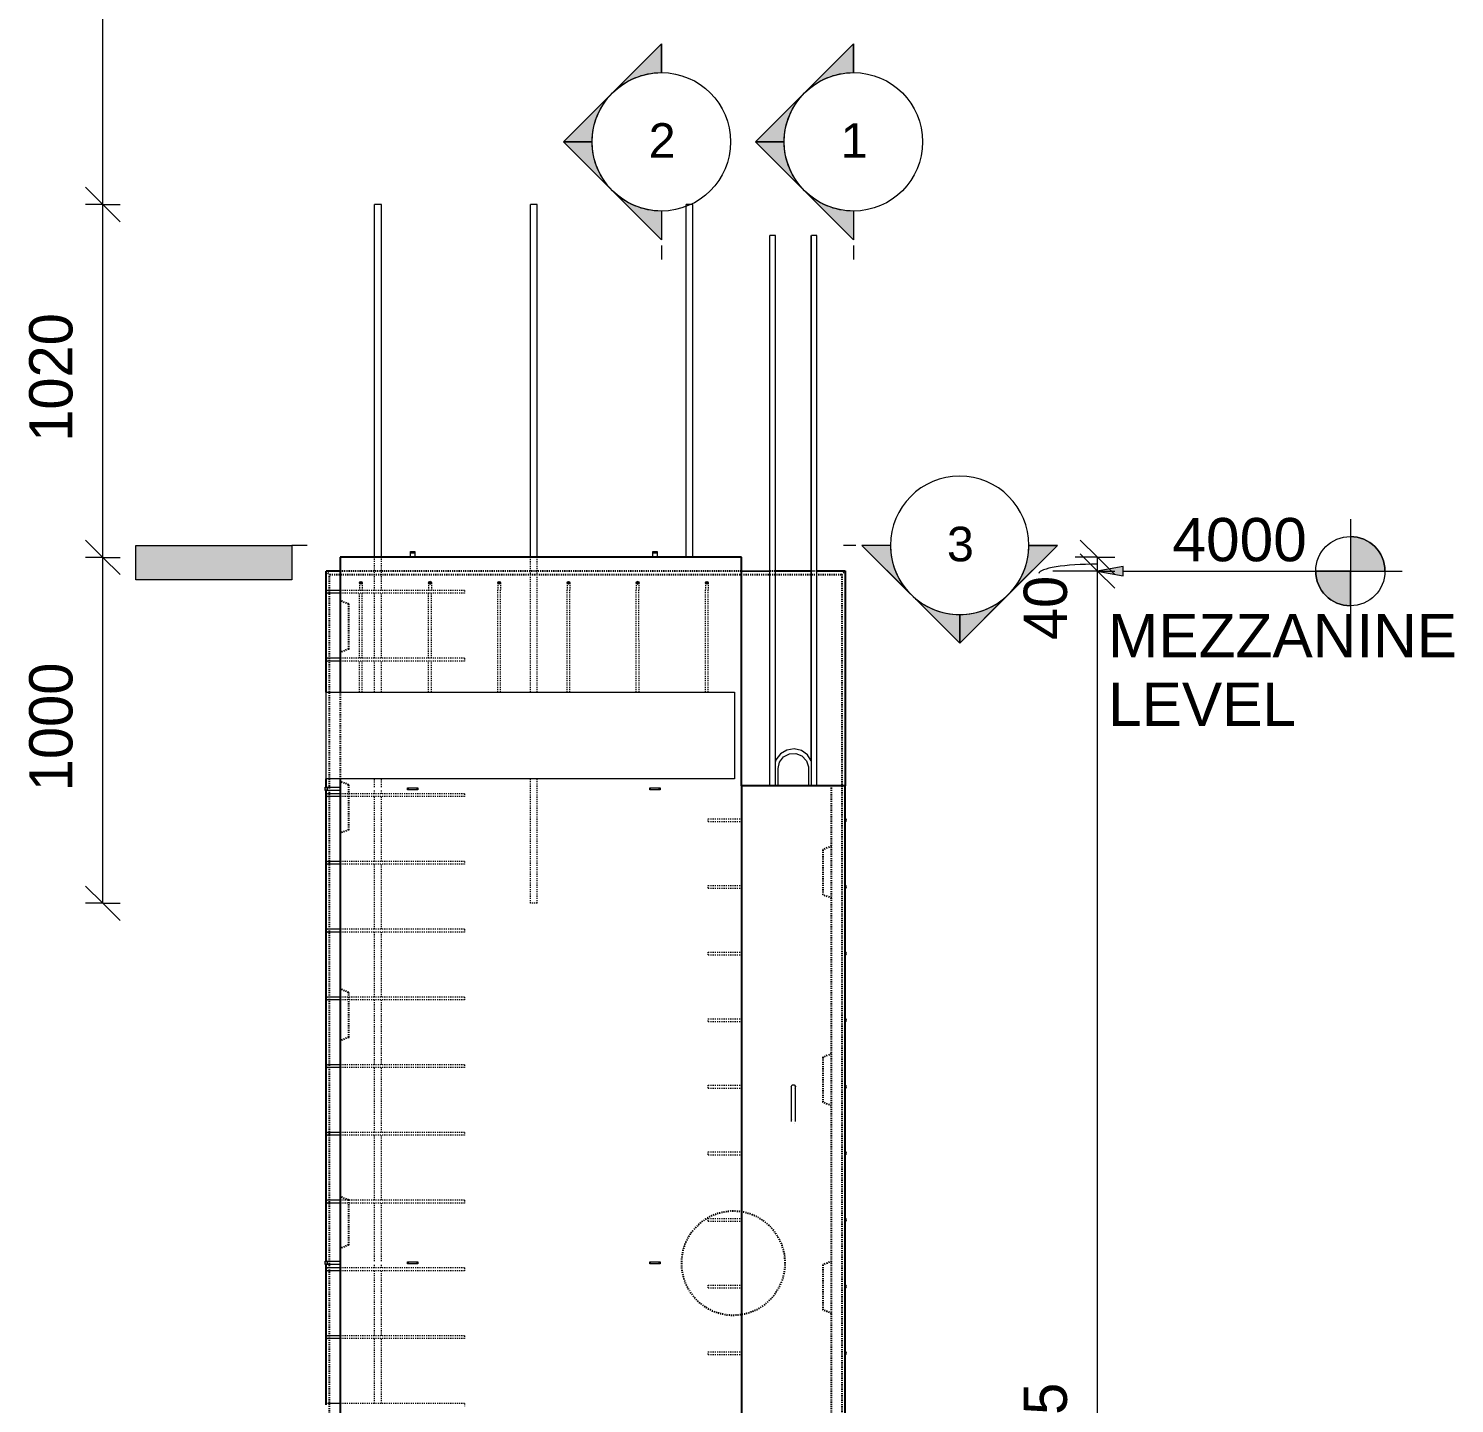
# Model space of a CAD drawing. Header units: millimetres. Extents: x -14784 to 1566, y -2747 to 9321.
# Drawn here: x -10746 to -6625, y 1254 to 5228 of the extents above; entities that cross this region are included whole.
import ezdxf

# ---------------------------------------------------------------- set-up
doc = ezdxf.new("R2010")
doc.units = ezdxf.units.MM
doc.linetypes.add('Dash', pattern=[6.36, 3.18, -3.18])
for name, color, linetype, lineweight in [('A-ANNO-DIMS', 211, 'Continuous', 9), ('A-ANNO-DIMS-50', 211, 'Continuous', 9), ('A-DETL-GENF', 92, 'Continuous', 18), ('A-DETL-MBND', 5, 'Continuous', 18), ('A-DETL-THIN', 151, 'Continuous', 18), ('A-GENM', 13, 'Continuous', 18), ('A-WALL', 113, 'Continuous', 25), ('A-WALL-HDLN', 110, 'Dash', 25), ('G-ANNO-SYMB', 111, 'Continuous', 9), ('G-ANNO-TEXT', 231, 'Continuous', 9), ('S-BEAM', 12, 'Continuous', 18), ('S-COLS', 52, 'Continuous', 18), ('S-RBAR', 171, 'Continuous', 18)]:
    doc.layers.add(name, color=color, linetype=linetype, lineweight=lineweight)
doc.styles.add('Arial', font='arial.ttf', dxfattribs={"height": 100})
doc.styles.add('Arial_1', font='arial.ttf', dxfattribs={"height": 125})
doc.styles.add('Nirmala UI Semilight', font='NirmalaS.ttf', dxfattribs={"height": 125})
doc.dimstyles.new('Arrow_Filled_-_2_5_NI_UI', dxfattribs={"dimscale": 304.8, "dimtxt": 130.920493, "dimasz": 0.328084, "dimexe": 0.164042, "dimexo": 0.0625, "dimgap": 0.164042, "dimtad": 1, "dimdec": 4, "dimzin": 0, "dimdsep": 46, "dimtxsty": 'Nirmala UI Semilight', "dimblk1": 'OBLIQUE', "dimblk2": 'OBLIQUE', "dimsah": 1, "dimcen": 0.09, "dimazin": 0, "dimtfac": 1, "dimtdec": 4, "dimtix": 1, "dimtmove": 1, "dimatfit": 3, "dimfxl": 0.164042, "dimfxlon": 1, "dimtvp": 1, "dimtolj": 1, "dimtzin": 0, "dimarcsym": 2})
doc.dimstyles.new('Arrow_Filled_-_2_5_NI_UI_1', dxfattribs={"dimscale": 304.8, "dimtxt": 130.920493, "dimasz": 0.328084, "dimexe": 0.164042, "dimexo": 0.0625, "dimgap": 0.164042, "dimtad": 1, "dimdec": 4, "dimzin": 0, "dimdsep": 46, "dimtxsty": 'Nirmala UI Semilight', "dimblk1": 'OBLIQUE', "dimblk2": 'OBLIQUE', "dimsah": 1, "dimcen": 0.09, "dimazin": 0, "dimtfac": 1, "dimtdec": 4, "dimtix": 1, "dimtmove": 0, "dimatfit": 3, "dimfxl": 0.164042, "dimfxlon": 1, "dimtvp": 1, "dimtolj": 1, "dimtzin": 0, "dimarcsym": 2})

# ---------------------------------------------------------------- blocks, each defined once
blk = doc.blocks.new('RR spread anchor face based - RR-SA-1_4-160-1726851-Elevation Front')
at = {"layer": 'A-GENM'}
for p, q in [((-9650.6, 627.8), (-9648.1, 627.8)), ((-9650.6, 621.8), (-9650.6, 627.8)), ((-9648.1, 621.8), (-9650.6, 621.8)), ((-9648.1, 627.8), (-9623.1, 627.8)), ((-9648.1, 621.8), (-9648.1, 627.8)), ((-9623.1, 621.8), (-9648.1, 621.8)), ((-9623.1, 627.8), (-9620.6, 627.8)), ((-9623.1, 621.8), (-9623.1, 627.8)), ((-9620.6, 621.8), (-9623.1, 621.8)), ((-9620.6, 627.8), (-9620.6, 621.8))]:
    blk.add_line(p, q, dxfattribs=at)
blk = doc.blocks.new('RR spread anchor face based - RR-SA-4_0-180-1726831-Elevation Front')
at = {"layer": 'A-GENM'}
for p, q in [((-9641.6, 3712.1), (-9641.6, 3717.1)), ((-9641.6, 3717.1), (-9629.6, 3717.1)), ((-9641.6, 3699.8), (-9641.6, 3712.1)), ((-9629.6, 3712.1), (-9641.6, 3712.1)), ((-9629.6, 3717.1), (-9629.6, 3712.1)), ((-9629.6, 3712.1), (-9629.6, 3699.8))]:
    blk.add_line(p, q, dxfattribs=at)
blk = doc.blocks.new('RR spread anchor face based - RR-SA-2_5-250-V1-Elevation Front')
at = {"layer": 'A-GENM'}
for p, q in [((-9888.1, 3035.8), (-9883.1, 3035.8)), ((-9888.1, 3025.8), (-9888.1, 3035.8)), ((-9883.1, 3025.8), (-9888.1, 3025.8)), ((-9883.1, 3035.8), (-9845.6, 3035.8)), ((-9883.1, 3035.8), (-9883.1, 3025.8)), ((-9845.6, 3025.8), (-9883.1, 3025.8))]:
    blk.add_line(p, q, dxfattribs=at)
blk = doc.blocks.new('12_7Ø_ Lifting Insert_COLUMN - 12_9Ø Lifting insert-1653057-Elevation Front')
at = {"layer": 'A-GENM'}
for p, q in [((-8579.3, 3039.8), (-8579.3, 3089.8)), ((-8492, 3089.8), (-8492, 3039.8))]:
    blk.add_line(p, q, dxfattribs=at)
at = {"layer": 'A-GENM', "flags": 128}
for points in [[(-8483.7, 3111.4), (-8495, 3128.9), (-8512.5, 3141.3), (-8533.4, 3146.2), (-8554.6, 3142.9), (-8573.1, 3131.9), (-8586.1, 3114.9), (-8587.6, 3109.5)], [(-8579.3, 3089.8), (-8575.2, 3108.2), (-8563.7, 3123.2), (-8547.1, 3132), (-8528.2, 3132.9), (-8510.8, 3125.7), (-8498, 3111.9), (-8492.2, 3094), (-8492, 3089.8)]]:
    blk.add_lwpolyline(points, dxfattribs=at)
blk = doc.blocks.new('12_7Ø_ Lifting Insert_COLUMN - 12_9Ø Lifting insert-V2-Elevation Front')
at = {"layer": 'A-GENM'}
for p, q in [((-8538.2, 2175.5), (-8538.2, 2175.5)), ((-8533, 2163.9), (-8533, 2163.9)), ((-8538.2, 2075.5), (-8538.2, 2075.5)), ((-8533, 2063.9), (-8533, 2063.9))]:
    blk.add_line(p, q, dxfattribs=at)
at = {"layer": 'A-GENM', "flags": 128}
for points in [[(-8541.9, 2169.7), (-8539, 2175.1), (-8533, 2175.5), (-8529.3, 2170.6), (-8529.2, 2169.7)], [(-8541.9, 2169.7), (-8541.9, 2165.6), (-8541.9, 2154.1), (-8541.9, 2136.9), (-8541.9, 2116.9), (-8541.9, 2097.4), (-8541.9, 2081.5), (-8541.9, 2071.9), (-8541.9, 2069.7)], [(-8529.2, 2069.7), (-8529.2, 2073.8), (-8529.2, 2085.3), (-8529.2, 2102.5), (-8529.2, 2122.5), (-8529.2, 2142), (-8529.2, 2157.9), (-8529.2, 2167.5), (-8529.2, 2169.7)]]:
    blk.add_lwpolyline(points, dxfattribs=at)
blk = doc.blocks.new('Detail View - M_Section Tail - Filled Horizontal-14034-Elevation Front')
at = {"layer": 'G-ANNO-SYMB'}
blk.add_hatch(color=256, dxfattribs=at).paths.add_polyline_path([(-9985.3, 3634.4), (-9985.3, 3734.4), (-10435.3, 3734.4), (-10435.3, 3634.4)])
for p, q in [((-10435.3, 3634.4), (-10435.3, 3734.4)), ((-10435.3, 3734.4), (-9985.3, 3734.4)), ((-9985.3, 3734.4), (-9985.3, 3634.4)), ((-9985.3, 3634.4), (-10435.3, 3634.4))]:
    blk.add_line(p, q, dxfattribs=at)
blk = doc.blocks.new('Detail View - M_Section Head - Filled SHOP DWG-1002450-Elevation Front')
at = {"layer": 'G-ANNO-SYMB'}
h = blk.add_hatch(color=256, dxfattribs=at)
edge = h.paths.add_edge_path()
edge.add_line((-8337.9, 3734.4), (-8255, 3734.4))
edge.add_arc((-8055, 3734.4), 200, 180, 225)
edge.add_line((-8196.4, 3593), (-8337.9, 3734.4))
h = blk.add_hatch(color=256, dxfattribs=at)
edge = h.paths.add_edge_path()
edge.add_line((-7772.2, 3734.4), (-7913.6, 3593))
edge.add_arc((-8055, 3734.4), 200, 315, 360)
edge.add_line((-7855, 3734.4), (-7772.2, 3734.4))
h = blk.add_hatch(color=256, dxfattribs=at)
edge = h.paths.add_edge_path()
edge.add_line((-8055, 3451.6), (-8196.4, 3593))
edge.add_arc((-8055, 3734.4), 200, 225, 270)
edge.add_line((-8055, 3534.4), (-8055, 3451.6))
h = blk.add_hatch(color=256, dxfattribs=at)
edge = h.paths.add_edge_path()
edge.add_line((-8055, 3451.6), (-8055, 3534.4))
edge.add_arc((-8055, 3734.4), 200, 270, 315)
edge.add_line((-7913.6, 3593), (-8055, 3451.6))
for p, q in [((-8055, 3451.6), (-8337.9, 3734.4)), ((-8255, 3734.4), (-8337.9, 3734.4)), ((-8337.9, 3734.4), (-8196.4, 3593)), ((-8255, 3734.4), (-8337.9, 3734.4)), ((-8055, 3451.6), (-7772.2, 3734.4)), ((-7913.6, 3593), (-7772.2, 3734.4)), ((-7855, 3734.4), (-7772.2, 3734.4)), ((-7772.2, 3734.4), (-7855, 3734.4)), ((-8196.4, 3593), (-8055, 3451.6)), ((-8055, 3451.6), (-7913.6, 3593)), ((-8055, 3534.4), (-8055, 3451.6)), ((-8055, 3451.6), (-8055, 3534.4))]:
    blk.add_line(p, q, dxfattribs=at)
for start, end in [(360, 180), (180, 360), (180, 225), (315, 0), (225, 270), (270, 315)]:
    blk.add_arc((-8055, 3734.4), 200, start, end, dxfattribs=at)
blk = doc.blocks.new('DIMBLOCK45-Elevation Front')
at = {"layer": 'A-ANNO-DIMS-50'}
for p, q in [((-7656.9, 3660.3), (-7706.9, 3710.3)), ((-7656.9, 3660.3), (-7706.9, 3660.3)), ((-7656.9, -1394.7), (-7656.9, 3660.3)), ((-7656.9, 3660.3), (-7606.9, 3610.3)), ((-7656.9, 3660.3), (-7606.9, 3660.3)), ((-7656.9, -1394.7), (-7706.9, -1344.7)), ((-7656.9, -1394.7), (-7706.9, -1394.7)), ((-7656.9, -1394.7), (-7606.9, -1444.7)), ((-7656.9, -1394.7), (-7606.9, -1394.7))]:
    blk.add_line(p, q, dxfattribs=at)
at = {"layer": 'A-ANNO-DIMS-50', "color": 0, "insert": (-7870, 942.4), "char_height": 125, "width": 457.032, "attachment_point": 1, "rotation": 90, "line_spacing_factor": 1.142579, "style": 'Nirmala UI Semilight'}
blk.add_mtext('5055', dxfattribs=at)
blk = doc.blocks.new('_Oblique')
at = {"color": 0, "linetype": 'ByBlock', "lineweight": -2}
blk.add_line((-0.5, -0.5), (0.5, 0.5), dxfattribs=at)
blk = doc.blocks.new('DIMBLOCK46-Elevation Front')
at = {"layer": 'A-ANNO-DIMS-50'}
for p, q in [((-7656.9, 3699.9), (-7706.9, 3749.9)), ((-7656.9, 3660.3), (-7706.9, 3710.3)), ((-7656.9, 3699.9), (-7721.7, 3699.9)), ((-7656.9, 3660.3), (-7656.9, 3699.9)), ((-7656.9, 3699.9), (-7606.9, 3649.9)), ((-7656.9, 3699.9), (-7606.9, 3699.9)), ((-7656.9, 3660.3), (-7706.9, 3660.3)), ((-7656.9, 3660.3), (-7606.9, 3610.3)), ((-7656.9, 3660.3), (-7606.9, 3660.3))]:
    blk.add_line(p, q, dxfattribs=at)
blk.add_ellipse((-7656.9, 3653.3), major_axis=(-169, 0), ratio=0.158625, start_param=4.712389, end_param=6.283185, dxfattribs=at)
at = {"layer": 'A-ANNO-DIMS-50', "color": 0, "insert": (-7870, 3460.5), "char_height": 125, "width": 231.372, "attachment_point": 1, "rotation": 90, "line_spacing_factor": 1.142579, "style": 'Nirmala UI Semilight'}
blk.add_mtext('40', dxfattribs=at)
blk = doc.blocks.new('DIMBLOCK50-Elevation Front')
at = {"layer": 'A-ANNO-DIMS-50'}
for p, q in [((-10530.8, 3699.8), (-10580.8, 3749.8)), ((-10530.8, 3699.8), (-10580.8, 3699.8)), ((-10530.8, 2699.8), (-10530.8, 3699.8)), ((-10530.8, 3699.8), (-10480.8, 3649.8)), ((-10530.8, 3699.8), (-10480.8, 3699.8)), ((-10530.8, 2699.8), (-10580.8, 2749.8)), ((-10530.8, 2699.8), (-10580.8, 2699.8)), ((-10530.8, 2699.8), (-10480.8, 2649.8)), ((-10530.8, 2699.8), (-10480.8, 2699.8))]:
    blk.add_line(p, q, dxfattribs=at)
at = {"layer": 'A-ANNO-DIMS-50', "color": 0, "insert": (-10743.9, 3023.7), "char_height": 125, "width": 422.754, "attachment_point": 1, "rotation": 90, "line_spacing_factor": 1.142579, "style": 'Nirmala UI Semilight'}
blk.add_mtext('1000', dxfattribs=at)
blk = doc.blocks.new('DIMBLOCK51-Elevation Front')
at = {"layer": 'A-ANNO-DIMS-50'}
for p, q in [((-10530.8, 4719.8), (-10580.8, 4769.8)), ((-10530.8, 4719.8), (-10580.8, 4719.8)), ((-10530.8, 3699.8), (-10530.8, 4719.8)), ((-10530.8, 4719.8), (-10480.8, 4669.8)), ((-10530.8, 4719.8), (-10480.8, 4719.8)), ((-10530.8, 3699.8), (-10580.8, 3749.8)), ((-10530.8, 3699.8), (-10580.8, 3699.8)), ((-10530.8, 3699.8), (-10480.8, 3649.8)), ((-10530.8, 3699.8), (-10480.8, 3699.8))]:
    blk.add_line(p, q, dxfattribs=at)
at = {"layer": 'A-ANNO-DIMS-50', "color": 0, "insert": (-10743.9, 4033.7), "char_height": 125, "width": 422.754, "attachment_point": 1, "rotation": 90, "line_spacing_factor": 1.142579, "style": 'Nirmala UI Semilight'}
blk.add_mtext('1020', dxfattribs=at)

msp = doc.modelspace()

# ---------------------------------------------------------------- hatches: boundary and pattern name
at = {"layer": 'A-DETL-GENF'}
h = msp.add_hatch(color=7, dxfattribs=at)
h.paths.add_polyline_path([(-7582.28122, 3646.50774), (-7582.2815, 3673.23382), (-7657.59784, 3659.9527)])
h.paths.add_polyline_path([(-6926.05791, 3659.96035), (-6826.05791, 3659.96139), (-6829.4656, 3685.84326), (-6839.45589, 3709.96125), (-6855.34797, 3730.67176), (-6876.05881, 3746.56341), (-6900.17701, 3756.5532), (-6926.05895, 3759.96035)])
msp.add_hatch(color=7, dxfattribs=at).paths.add_polyline_path([(-6926.05791, 3559.96035), (-6926.05791, 3659.96035), (-7026.05791, 3659.96035), (-7022.65049, 3634.07844), (-7012.66045, 3609.96035), (-6996.76859, 3589.24967), (-6976.05791, 3573.3578), (-6951.93981, 3563.36776)])
at = {"layer": 'S-RBAR'}
h = msp.add_hatch(color=256, dxfattribs=at)
edge = h.paths.add_edge_path()
edge.add_arc((-9785.61296, 3625.83212), 4, 0, 360)
for points in [[(-9785.61292, 3621.83212), (-9781.61296, 3625.83216), (-9785.613, 3629.83212), (-9789.61296, 3625.83208)], [(-9585.62118, 3621.83421), (-9581.62123, 3625.83425), (-9585.62127, 3629.83421), (-9589.62123, 3625.83417)], [(-9385.62945, 3621.8363), (-9381.62949, 3625.83634), (-9385.62953, 3629.8363), (-9389.62949, 3625.83625)], [(-9185.63772, 3621.83839), (-9181.63776, 3625.83843), (-9185.6378, 3629.83839), (-9189.63776, 3625.83834)], [(-8985.64598, 3621.84048), (-8981.64602, 3625.84052), (-8985.64606, 3629.84048), (-8989.64602, 3625.84043)], [(-8785.65425, 3621.84257), (-8781.65429, 3625.84261), (-8785.65433, 3629.84257), (-8789.65429, 3625.84252)]]:
    msp.add_hatch(color=256, dxfattribs=at).paths.add_polyline_path(points)
h = msp.add_hatch(color=256, dxfattribs=at)
edge = h.paths.add_edge_path()
edge.add_arc((-9585.62123, 3625.83421), 4, 0, 360)
h = msp.add_hatch(color=256, dxfattribs=at)
edge = h.paths.add_edge_path()
edge.add_arc((-9385.62949, 3625.8363), 4, 0, 360)
h = msp.add_hatch(color=256, dxfattribs=at)
edge = h.paths.add_edge_path()
edge.add_arc((-9185.63776, 3625.83839), 4, 0, 360)
h = msp.add_hatch(color=256, dxfattribs=at)
edge = h.paths.add_edge_path()
edge.add_arc((-8985.64602, 3625.84048), 4, 0, 360)
h = msp.add_hatch(color=256, dxfattribs=at)
edge = h.paths.add_edge_path()
edge.add_arc((-8785.65429, 3625.84257), 4, 0, 360)

# ---------------------------------------------------------------- linework, layer by layer
at = {"layer": 'A-DETL-MBND'}
for p, q in [((-10530.84306, 4719.8216), (-10530.84306, 5292.6978)), ((-6926.05948, 3809.96035), (-6926.05634, 3509.96035)), ((-7785.61992, 3660.32293), (-7665.61992, 3660.32293)), ((-7582.28136, 3659.96191), (-6776.05791, 3659.96191))]:
    msp.add_line(p, q, dxfattribs=at)
msp.add_circle((-6926.05791, 3659.96035), 100, dxfattribs=at)
at = {"layer": 'A-DETL-THIN'}
for p, q in [((-6926.05895, 3759.96035), (-6926.05791, 3659.96035)), ((-7582.2815, 3673.23382), (-7657.59784, 3659.9527)), ((-7582.28122, 3646.50774), (-7582.2815, 3673.23382)), ((-7657.59784, 3659.9527), (-7582.28122, 3646.50774)), ((-6926.05791, 3659.96035), (-7026.05791, 3659.96035)), ((-6926.05791, 3659.96035), (-6826.05791, 3659.96139)), ((-6926.05791, 3559.96035), (-6926.05791, 3659.96035))]:
    msp.add_line(p, q, dxfattribs=at)
for start, end in [(0.00059865, 90.00059865), (180, 270)]:
    msp.add_arc((-6926.05791, 3659.96035), 100, start, end, dxfattribs=at)
at = {"layer": 'A-WALL'}
for p, q in [((-8685.65992, 3699.8414), (-9845.61859, 3699.82928)), ((-9845.61859, 3699.82928), (-9845.61452, 3309.83033)), ((-8685.65303, 3039.84245), (-8685.65992, 3699.8414)), ((-9845.61969, 3660.29735), (-9885.6198, 3660.29688)), ((-9885.61917, 3600.2049), (-9885.6198, 3660.29688)), ((-8685.65951, 3660.30937), (-8603.74164, 3660.31022)), ((-8587.54036, 3660.31039), (-8483.74164, 3660.31148)), ((-8467.63909, 3660.31164), (-8385.61992, 3660.3125)), ((-8385.61992, 3660.3125), (-8385.61343, 3039.84559)), ((-9885.61713, 3404.4049), (-9885.61917, 3599.45178)), ((-9885.61614, 3309.82992), (-9885.61712, 3403.65178)), ((-9885.61328, 3035.84722), (-9885.61353, 3059.82992)), ((-9845.61191, 3059.83033), (-9845.56536, -1395.17072)), ((-9885.61304, 3012.8049), (-9885.61317, 3025.84722)), ((-9885.61099, 2817.0049), (-9885.61303, 3012.05178)), ((-8685.62771, 3039.8414), (-8685.6254, 3039.84245)), ((-8385.60969, 3039.84559), (-8685.6254, 3039.84245)), ((-8685.6254, 3039.84245), (-8685.57906, -1395.15755)), ((-8385.56335, -1395.15441), (-8385.60969, 3039.84559)), ((-9885.60894, 2621.2049), (-9885.61098, 2816.25178)), ((-9885.6069, 2425.4049), (-9885.60894, 2620.45178)), ((-9885.60485, 2229.6049), (-9885.60689, 2424.65178)), ((-9885.60281, 2033.8049), (-9885.60484, 2228.85178)), ((-9885.60076, 1838.0049), (-9885.6028, 2033.05178)), ((-9885.59896, 1665.84722), (-9885.60075, 1837.25178)), ((-9885.59872, 1642.2049), (-9885.59886, 1655.84722)), ((-9885.59667, 1446.4049), (-9885.59871, 1641.45178)), ((-9885.59462, 1250.6049), (-9885.59666, 1445.65178))]:
    msp.add_line(p, q, dxfattribs=at)
at = {"layer": 'A-WALL-HDLN'}
for p, q in [((-9885.6258, 3660.28577), (-9875.61781, 3650.27782)), ((-9875.61781, 3650.27782), (-8395.62297, 3650.29328)), ((-9875.56509, -1395.17208), (-9875.61781, 3650.27782)), ((-8685.66044, 3660.30973), (-9845.61911, 3660.29761)), ((-8603.69203, 3660.31022), (-8587.58997, 3660.31039)), ((-8483.69203, 3660.31148), (-8467.6887, 3660.31164)), ((-8395.62297, 3650.29328), (-8385.61496, 3660.30144)), ((-8395.62297, 3650.29328), (-8395.57026, -1395.15662)), ((-9820.61753, 3564.82939), (-9845.61752, 3574.82918)), ((-9820.61617, 3434.82939), (-9820.61753, 3564.82939)), ((-9820.61617, 3434.82939), (-9845.61595, 3424.82918)), ((-9845.61452, 3309.78073), (-9845.61191, 3059.87994)), ((-9820.61207, 3042.32939), (-9845.61206, 3052.32918)), ((-9885.61317, 3025.89683), (-9885.61328, 3035.79761)), ((-9820.61071, 2912.32939), (-9820.61207, 3042.32939)), ((-8425.56562, -1370.15588), (-8425.6117, 3039.84412)), ((-9820.61071, 2912.32939), (-9845.61049, 2902.32918)), ((-8425.61206, 2864.84402), (-8450.61207, 2854.8437)), ((-8450.61207, 2854.8437), (-8450.61071, 2724.8437)), ((-8425.61049, 2714.84402), (-8450.61071, 2724.8437)), ((-9820.6058, 2442.32939), (-9845.60579, 2452.32918)), ((-9820.60444, 2312.32939), (-9820.6058, 2442.32939)), ((-9820.60444, 2312.32939), (-9845.60422, 2302.32918)), ((-8425.60579, 2264.84402), (-8450.6058, 2254.8437)), ((-8450.6058, 2254.8437), (-8450.60444, 2124.8437)), ((-8425.60422, 2114.84402), (-8450.60444, 2124.8437)), ((-9820.59953, 1842.32939), (-9845.59952, 1852.32918)), ((-9820.59818, 1712.32939), (-9820.59953, 1842.32939)), ((-9820.59818, 1712.32939), (-9845.59795, 1702.32918)), ((-9885.59886, 1655.89683), (-9885.59896, 1665.79761)), ((-8425.59952, 1664.84402), (-8450.59953, 1654.8437)), ((-8450.59953, 1654.8437), (-8450.59818, 1524.8437)), ((-8425.59796, 1514.84402), (-8450.59818, 1524.8437))]:
    msp.add_line(p, q, dxfattribs=at)
for start, end in [(0.00059865, 180.00059865), (180.00059865, 0.00059865)]:
    msp.add_arc((-8709.24471, 1659.81787), 150, start, end, dxfattribs=at)
at = {"layer": 'G-ANNO-SYMB'}
for p, q in [((-8916.94069, 4600.70695), (-8916.94069, 4560.20667)), ((-8361.94069, 4600.70695), (-8361.94069, 4560.20667)), ((-9940.15692, 3734.39898), (-9985.26025, 3734.39898)), ((-8355.01226, 3734.39898), (-8391.17435, 3734.39898))]:
    msp.add_line(p, q, dxfattribs=at)
at = {"layer": 'S-BEAM'}
for p, q in [((-9885.6122, 3309.82992), (-8705.61221, 3309.84225)), ((-9885.60959, 3059.82992), (-9885.6122, 3309.82992)), ((-8705.61221, 3309.84225), (-8705.60959, 3059.84225)), ((-9885.61191, 3059.82887), (-9885.60959, 3059.82992)), ((-8705.60959, 3059.84225), (-9885.60959, 3059.82992)), ((-8705.60959, 3059.84225), (-8705.61191, 3059.8412))]:
    msp.add_line(p, q, dxfattribs=at)
at = {"layer": 'S-COLS'}
for p in [(-8685.60969, 3039.84245), (-8385.56335, -1395.15441)]:
    msp.add_line(p, (-8385.60969, 3039.84559), dxfattribs=at)
at = {"layer": 'S-RBAR'}
for p, q in [((-9725.63041, 4719.83001), (-9745.63041, 4719.8298)), ((-9745.61975, 3699.83033), (-9745.63041, 4719.8298)), ((-9725.61975, 3699.83054), (-9725.63041, 4719.83001)), ((-9275.60802, 4719.83471), (-9295.60802, 4719.83451)), ((-9295.59736, 3699.83503), (-9295.60802, 4719.83451)), ((-9275.59736, 3699.83524), (-9275.60802, 4719.83471)), ((-8825.82403, 4719.82552), (-8845.82403, 4719.82531)), ((-8845.81338, 3699.83973), (-8845.82403, 4719.82531)), ((-8825.81338, 3699.83994), (-8825.82403, 4719.82552)), ((-8603.73515, 3039.84331), (-8603.75177, 4630.31043)), ((-8587.64922, 4629.84301), (-8603.64922, 4629.84284)), ((-8603.63261, 3039.84331), (-8603.64922, 4629.84284)), ((-8587.5505, 4630.31118), (-8603.5505, 4630.31101)), ((-8587.63261, 3039.84348), (-8587.64922, 4629.84301)), ((-8587.53463, 3111.51332), (-8587.5505, 4630.31118)), ((-8483.73463, 3111.581), (-8483.7505, 4630.31226)), ((-8467.64923, 4630.31301), (-8483.64923, 4630.31284)), ((-8483.63261, 3039.84457), (-8483.64923, 4630.31284)), ((-8467.63261, 3039.84473), (-8467.64923, 4630.31301)), ((-9785.613, 3629.83212), (-9789.61296, 3625.83208)), ((-9781.61296, 3625.83216), (-9785.613, 3629.83212)), ((-9585.62127, 3629.83421), (-9589.62123, 3625.83417)), ((-9581.62123, 3625.83425), (-9585.62127, 3629.83421)), ((-9385.62953, 3629.8363), (-9389.62949, 3625.83625)), ((-9381.62949, 3625.83634), (-9385.62953, 3629.8363)), ((-9185.6378, 3629.83839), (-9189.63776, 3625.83834)), ((-9181.63776, 3625.83843), (-9185.6378, 3629.83839)), ((-8985.64606, 3629.84048), (-8989.64602, 3625.84043)), ((-8981.64602, 3625.84052), (-8985.64606, 3629.84048)), ((-8785.65433, 3629.84257), (-8789.65429, 3625.84252)), ((-8781.65429, 3625.84261), (-8785.65433, 3629.84257)), ((-9845.61759, 3603.82911), (-9861.61798, 3603.82894)), ((-9845.61751, 3595.82911), (-9861.6179, 3595.82894)), ((-9789.61296, 3625.83208), (-9785.61292, 3621.83212)), ((-9785.61292, 3621.83212), (-9781.61296, 3625.83216)), ((-9589.62123, 3625.83417), (-9585.62118, 3621.83421)), ((-9585.62118, 3621.83421), (-9581.62123, 3625.83425)), ((-9389.62949, 3625.83625), (-9385.62945, 3621.8363)), ((-9385.62945, 3621.8363), (-9381.62949, 3625.83634)), ((-9189.63776, 3625.83834), (-9185.63772, 3621.83839)), ((-9185.63772, 3621.83839), (-9181.63776, 3625.83843)), ((-8989.64602, 3625.84043), (-8985.64598, 3621.84048)), ((-8985.64598, 3621.84048), (-8981.64602, 3625.84052)), ((-8789.65429, 3625.84252), (-8785.65425, 3621.84257)), ((-8785.65425, 3621.84257), (-8781.65429, 3625.84261)), ((-9845.61555, 3408.02911), (-9861.61594, 3408.02894)), ((-9845.61546, 3400.02911), (-9861.61585, 3400.02894)), ((-9845.61145, 3016.42911), (-9861.61185, 3016.42894)), ((-9845.61137, 3008.42911), (-9861.61176, 3008.42894)), ((-9845.60941, 2820.62911), (-9861.6098, 2820.62894)), ((-9845.60932, 2812.62911), (-9861.60972, 2812.62894)), ((-9845.60736, 2624.82911), (-9861.60775, 2624.82894)), ((-9845.60728, 2616.82911), (-9861.60767, 2616.82894)), ((-9845.60532, 2429.02911), (-9861.60571, 2429.02894)), ((-9845.60523, 2421.02911), (-9861.60562, 2421.02894)), ((-9845.60327, 2233.22911), (-9861.60366, 2233.22894)), ((-9845.60319, 2225.22911), (-9861.60358, 2225.22894)), ((-9845.60122, 2037.42911), (-9861.60162, 2037.42894)), ((-9845.60114, 2029.42911), (-9861.60153, 2029.42894)), ((-9845.59918, 1841.62911), (-9861.59957, 1841.62894)), ((-9845.5991, 1833.62911), (-9861.59949, 1833.62894)), ((-9845.59713, 1645.82911), (-9861.59753, 1645.82894)), ((-9845.59705, 1637.82911), (-9861.59744, 1637.82894)), ((-9845.59509, 1450.02911), (-9861.59548, 1450.02894)), ((-9845.595, 1442.02911), (-9861.5954, 1442.02894)), ((-9845.59304, 1254.22911), (-9861.59343, 1254.22894))]:
    msp.add_line(p, q, dxfattribs=at)
at = {"layer": 'S-RBAR', "linetype": 'Dash'}
for p, q in [((-9745.61875, 3603.83015), (-9745.61975, 3699.78072)), ((-9725.61875, 3603.83036), (-9725.61975, 3699.78093)), ((-9295.59329, 3309.83608), (-9295.59736, 3699.78542)), ((-9275.59329, 3309.83629), (-9275.59736, 3699.78563)), ((-9485.61798, 3603.83287), (-9845.56798, 3603.82911)), ((-9485.6179, 3595.83287), (-9845.5679, 3595.82911)), ((-9789.6194, 3603.82969), (-9789.61942, 3605.82905)), ((-9789.61735, 3408.02969), (-9789.61931, 3595.82924)), ((-9781.6194, 3603.82977), (-9781.61942, 3605.82913)), ((-9781.61735, 3408.02977), (-9781.61931, 3595.82932)), ((-9745.6167, 3408.03015), (-9745.61866, 3595.83015)), ((-9725.6167, 3408.03036), (-9725.61866, 3595.83036)), ((-9589.62766, 3603.83178), (-9589.62768, 3605.83114)), ((-9589.62562, 3408.03178), (-9589.62758, 3595.83133)), ((-9581.62766, 3603.83186), (-9581.62768, 3605.83122)), ((-9581.62562, 3408.03186), (-9581.62758, 3595.83141)), ((-9485.61798, 3603.83287), (-9485.6179, 3595.83287)), ((-9389.63286, 3309.8351), (-9389.63595, 3605.83323)), ((-9381.63286, 3309.83518), (-9381.63595, 3605.83331)), ((-9189.64112, 3309.83719), (-9189.64421, 3605.83532)), ((-9181.64112, 3309.83727), (-9181.64421, 3605.8354)), ((-8989.64939, 3309.83928), (-8989.65248, 3605.83741)), ((-8981.64939, 3309.83936), (-8981.65248, 3605.83749)), ((-8789.65765, 3309.84137), (-8789.66074, 3605.8395)), ((-8781.65765, 3309.84145), (-8781.66074, 3605.83958)), ((-9485.61594, 3408.03287), (-9845.56594, 3408.02911)), ((-9485.61585, 3400.03287), (-9845.56585, 3400.02911)), ((-9789.61632, 3309.83092), (-9789.61727, 3400.02924)), ((-9781.61632, 3309.831), (-9781.61727, 3400.02932)), ((-9745.61568, 3309.83138), (-9745.61662, 3400.03015)), ((-9725.61568, 3309.83159), (-9725.61662, 3400.03036)), ((-9589.62459, 3309.83301), (-9589.62553, 3400.03133)), ((-9581.62459, 3309.83309), (-9581.62553, 3400.03141)), ((-9485.61594, 3408.03287), (-9485.61585, 3400.03287)), ((-9745.61281, 3035.84869), (-9745.61306, 3059.83138)), ((-9725.61281, 3035.8489), (-9725.61306, 3059.83159)), ((-9295.58691, 2699.83451), (-9295.59067, 3059.83608)), ((-9275.58691, 2699.83471), (-9275.59067, 3059.83629)), ((-9485.61185, 3016.43287), (-9845.56184, 3016.42911)), ((-9485.61176, 3008.43287), (-9845.56176, 3008.42911)), ((-9745.61261, 3016.43015), (-9745.61271, 3025.84869)), ((-9745.61057, 2820.63015), (-9745.61253, 3008.43015)), ((-9725.61261, 3016.43036), (-9725.61271, 3025.8489)), ((-9725.61057, 2820.63036), (-9725.61253, 3008.43036)), ((-9485.61185, 3016.43287), (-9485.61176, 3008.43287)), ((-8781.61109, 2943.84022), (-8685.6244, 2943.84123)), ((-8781.611, 2935.84022), (-8781.61109, 2943.84022)), ((-8781.611, 2935.84022), (-8685.62431, 2935.84123)), ((-9485.6098, 2820.63287), (-9845.5598, 2820.62911)), ((-9485.60972, 2812.63287), (-9845.55971, 2812.62911)), ((-9745.60852, 2624.83015), (-9745.61048, 2812.63015)), ((-9725.60852, 2624.83036), (-9725.61048, 2812.63036)), ((-9485.6098, 2820.63287), (-9485.60972, 2812.63287)), ((-8781.60908, 2751.34022), (-8685.62239, 2751.34123)), ((-8781.60899, 2743.34022), (-8781.60908, 2751.34022)), ((-8781.60899, 2743.34022), (-8685.6223, 2743.34123)), ((-9275.58691, 2699.83471), (-9295.58691, 2699.83451)), ((-9485.60775, 2624.83287), (-9845.55775, 2624.82911)), ((-9485.60767, 2616.83287), (-9845.55767, 2616.82911)), ((-9745.60647, 2429.03015), (-9745.60844, 2616.83015)), ((-9725.60647, 2429.03036), (-9725.60844, 2616.83036)), ((-9485.60775, 2624.83287), (-9485.60767, 2616.83287)), ((-8781.60706, 2558.84022), (-8685.62037, 2558.84123)), ((-8781.60698, 2550.84022), (-8781.60706, 2558.84022)), ((-8781.60698, 2550.84022), (-8685.62029, 2550.84123)), ((-9485.60571, 2429.03287), (-9845.55571, 2429.02911)), ((-9485.60562, 2421.03287), (-9845.55562, 2421.02911)), ((-9745.60443, 2233.23015), (-9745.60639, 2421.03015)), ((-9725.60443, 2233.23036), (-9725.60639, 2421.03036)), ((-9485.60571, 2429.03287), (-9485.60562, 2421.03287)), ((-8781.60505, 2366.34022), (-8685.61836, 2366.34123)), ((-8781.60497, 2358.34022), (-8781.60505, 2366.34022)), ((-8781.60497, 2358.34022), (-8685.61828, 2358.34123)), ((-9485.60366, 2233.23287), (-9845.55366, 2233.22911)), ((-9485.60358, 2225.23287), (-9845.55358, 2225.22911)), ((-9745.60238, 2037.43015), (-9745.60434, 2225.23015)), ((-9725.60238, 2037.43036), (-9725.60434, 2225.23036)), ((-9485.60366, 2233.23287), (-9485.60358, 2225.23287)), ((-8781.60304, 2173.84022), (-8685.61635, 2173.84123)), ((-8781.60296, 2165.84022), (-8781.60304, 2173.84022)), ((-8781.60296, 2165.84022), (-8685.61627, 2165.84123)), ((-9485.60162, 2037.43287), (-9845.55162, 2037.42911)), ((-9485.60153, 2029.43287), (-9845.55153, 2029.42911)), ((-9745.60034, 1841.63015), (-9745.6023, 2029.43015)), ((-9725.60034, 1841.63036), (-9725.6023, 2029.43036)), ((-9485.60162, 2037.43287), (-9485.60153, 2029.43287)), ((-8781.60103, 1981.34022), (-8685.61434, 1981.34123)), ((-8781.60095, 1973.34022), (-8781.60103, 1981.34022)), ((-8781.60095, 1973.34022), (-8685.61426, 1973.34123)), ((-9485.59957, 1841.63287), (-9845.54957, 1841.62911)), ((-9485.59949, 1833.63287), (-9845.54949, 1833.62911)), ((-9745.5985, 1665.84869), (-9745.60025, 1833.63015)), ((-9725.5985, 1665.8489), (-9725.60025, 1833.63036)), ((-9485.59957, 1841.63287), (-9485.59949, 1833.63287)), ((-8781.59902, 1788.84022), (-8685.61233, 1788.84123)), ((-8781.59894, 1780.84022), (-8781.59902, 1788.84022)), ((-8781.59894, 1780.84022), (-8685.61225, 1780.84123)), ((-9745.59829, 1645.83015), (-9745.5984, 1655.84869)), ((-9725.59829, 1645.83036), (-9725.5984, 1655.8489)), ((-9485.59753, 1645.83287), (-9845.54752, 1645.82911)), ((-9485.59744, 1637.83287), (-9845.54744, 1637.82911)), ((-9745.59624, 1450.03015), (-9745.59821, 1637.83015)), ((-9725.59624, 1450.03036), (-9725.59821, 1637.83036)), ((-9485.59753, 1645.83287), (-9485.59744, 1637.83287)), ((-8781.59701, 1596.34022), (-8685.61032, 1596.34123)), ((-8781.59692, 1588.34022), (-8781.59701, 1596.34022)), ((-8781.59692, 1588.34022), (-8685.61023, 1588.34123)), ((-9485.59548, 1450.03287), (-9845.54548, 1450.02911)), ((-9485.59548, 1450.03287), (-9485.5954, 1442.03287)), ((-9485.5954, 1442.03287), (-9845.54539, 1442.02911)), ((-9745.5942, 1254.23015), (-9745.59616, 1442.03015)), ((-9725.5942, 1254.23036), (-9725.59616, 1442.03036)), ((-8781.595, 1403.84022), (-8685.60831, 1403.84123)), ((-8781.59491, 1395.84022), (-8781.595, 1403.84022)), ((-8781.59491, 1395.84022), (-8685.60822, 1395.84123)), ((-9485.59343, 1254.23287), (-9845.54343, 1254.22911)), ((-9485.59343, 1254.23287), (-9485.59335, 1246.23287))]:
    msp.add_line(p, q, dxfattribs=at)
at = {"layer": 'S-RBAR'}
for centre in [(-9785.61296, 3625.83212), (-9585.62123, 3625.83421), (-9385.62949, 3625.8363), (-9185.63776, 3625.83839), (-8985.64602, 3625.84048), (-8785.65429, 3625.84257)]:
    msp.add_circle(centre, 4, dxfattribs=at)
for centre, start, end in [((-9881.61871, 3599.82838), 90.00059865, 270.00059865), ((-9881.61666, 3404.02838), 90.00059865, 270.00059865), ((-9881.61257, 3012.42838), 90.00059865, 270.00059865), ((-8385.61128, 2939.84426), 270.03878671, 89.96241059), ((-9881.61052, 2816.62838), 90.00059865, 270.00059865), ((-8385.60927, 2747.34426), 270.03878671, 89.96241059), ((-9881.60848, 2620.82838), 90.00059865, 270.00059865), ((-8385.60725, 2554.84426), 270.03878671, 89.96241059), ((-9881.60643, 2425.02838), 90.00059865, 270.00059865), ((-8385.60524, 2362.34426), 270.03878671, 89.96241059), ((-9881.60439, 2229.22838), 90.00059865, 270.00059865), ((-8385.60323, 2169.84426), 270.03878671, 89.96241059), ((-9881.60234, 2033.42838), 90.00059865, 270.00059865), ((-8385.60122, 1977.34426), 270.03878671, 89.96241059), ((-9881.60029, 1837.62838), 90.00059865, 270.00059865), ((-8385.59921, 1784.84426), 270.03878671, 89.96241059), ((-9881.59825, 1641.82838), 90.00059865, 270.00059865), ((-8385.5972, 1592.34426), 270.03878671, 89.96241059), ((-9881.5962, 1446.02838), 90.00059865, 270.00059865), ((-8385.59519, 1399.84426), 270.03878671, 89.96241059)]:
    msp.add_arc(centre, 4, start, end, dxfattribs=at)
for centre, end_param in [((-9861.61821, 3603.82883), 3.1415812067), ((-9861.61813, 3595.82883), 3.1415812067), ((-9861.61617, 3408.02883), 3.1415812111), ((-9861.61609, 3400.02883), 3.1415812154), ((-9861.61208, 3016.42883), 3.1415812111), ((-9861.61199, 3008.42883), 3.1415812154), ((-9861.61003, 2820.62883), 3.1415812111), ((-9861.60995, 2812.62883), 3.1415812111), ((-9861.60799, 2624.82883), 3.1415812111), ((-9861.6079, 2616.82883), 3.1415812067), ((-9861.60594, 2429.02883), 3.1415812154), ((-9861.60586, 2421.02883), 3.1415812154), ((-9861.60389, 2233.22883), 3.1415812154), ((-9861.60381, 2225.22883), 3.1415812154), ((-9861.60185, 2037.42883), 3.1415812154), ((-9861.60176, 2029.42883), 3.1415812176), ((-9861.5998, 1841.62883), 3.1415812197), ((-9861.59972, 1833.62883), 3.1415812132), ((-9861.59776, 1645.82883), 3.1415812176), ((-9861.59767, 1637.82883), 3.1415812176), ((-9861.59571, 1450.02883), 3.1415812176), ((-9861.59563, 1442.02883), 3.1415812176), ((-9861.59366, 1254.22883), 3.1415812176)]:
    msp.add_ellipse(centre, major_axis=(20, 0.00021), ratio=0.0000052538, start_param=1.5707847551, end_param=end_param, dxfattribs=at)
at = {"layer": 'S-RBAR', "linetype": 'Dash'}
for centre, start_param in [((-9789.61919, 3605.82915), 0.000005101), ((-9781.61919, 3605.82924), 0.0098827447), ((-9589.62745, 3605.83124), 0.0000050852), ((-9581.62745, 3605.83133), 0.0098827527), ((-9389.63572, 3605.83333), 0.0000050931), ((-9381.63572, 3605.83342), 0.0098827448), ((-9189.64398, 3605.83542), 0.0000050852), ((-9181.64398, 3605.83551), 0.0098827448), ((-8989.65225, 3605.83751), 0.0000050931), ((-8981.65225, 3605.8376), 0.0098827448), ((-8789.66051, 3605.8396), 0.0000050931), ((-8781.66051, 3605.83969), 0.0098827448)]:
    msp.add_ellipse(centre, major_axis=(-0.00021, 20), ratio=0.0000115717, start_param=start_param, end_param=1.5708015806, dxfattribs=at)

# ---------------------------------------------------------------- block references
at = {"layer": 'A-GENM'}
for name, p in [('RR spread anchor face based - RR-SA-4_0-180-1726831-Elevation Front', (0, 0)), ('RR spread anchor face based - RR-SA-4_0-180-1726831-Elevation Front', (700, 0.00731)), ('12_7Ø_ Lifting Insert_COLUMN - 12_9Ø Lifting insert-1653057-Elevation Front', (0, 0)), ('RR spread anchor face based - RR-SA-2_5-250-V1-Elevation Front', (0, 0)), ('12_7Ø_ Lifting Insert_COLUMN - 12_9Ø Lifting insert-V2-Elevation Front', (0, 0)), ('RR spread anchor face based - RR-SA-2_5-250-V1-Elevation Front', (0.01431, -1370)), ('RR spread anchor face based - RR-SA-1_4-160-1726851-Elevation Front', (-0.01082, 1036.02236))]:
    msp.add_blockref(name, p, dxfattribs=at)
at = {"layer": 'A-GENM', "rotation": 359.9988027049025}
for p in [(-0.02951, 2405.82477), (699.97049, 2405.81746), (699.9753, 1035.81746)]:
    msp.add_blockref('RR spread anchor face based - RR-SA-1_4-160-1726851-Elevation Front', p, dxfattribs=at)
at = {"layer": 'G-ANNO-SYMB', "extrusion": (0, 0, -1), "rotation": 90.00000000000074}
for p in [(12651.33967, 12955.71921), (12096.33967, 12955.71921)]:
    msp.add_blockref('Detail View - M_Section Head - Filled SHOP DWG-1002450-Elevation Front', p, dxfattribs=at)
at = {"layer": 'G-ANNO-SYMB'}
for name in ['Detail View - M_Section Head - Filled SHOP DWG-1002450-Elevation Front', 'Detail View - M_Section Tail - Filled Horizontal-14034-Elevation Front']:
    msp.add_blockref(name, (0, 0), dxfattribs=at)

# ---------------------------------------------------------------- texts
at = {"layer": 'G-ANNO-SYMB', "char_height": 100, "width": 96.2025, "attachment_point": 1, "style": 'Arial'}
for s, insert in [('2', (-8953.63216, 4954.5408)), ('1', (-8398.63216, 4954.5408)), ('3', (-8091.70373, 3788.23283))]:
    msp.add_mtext(s, dxfattribs=dict(at, insert=insert))
at = {"layer": 'G-ANNO-TEXT', "color": 7, "insert": (-7440.19896, 3813.5366), "char_height": 125, "width": 464.97875, "attachment_point": 1, "style": 'Arial_1'}
msp.add_mtext('4000', dxfattribs=at)
at = {"layer": 'G-ANNO-TEXT', "color": 7, "char_height": 125, "attachment_point": 1, "rotation": 0.00059865, "style": 'Arial_1'}
for s, insert, width in [('MEZZANINE', (-7626.44399, 3535.98267), 1214.5565625), ('LEVEL', (-7626.44192, 3337.54517), 653.3753125)]:
    msp.add_mtext(s, dxfattribs=dict(at, insert=insert, width=width))

# ---------------------------------------------------------------- dimensions: what is measured, and where the dimension line sits
at = {"layer": 'A-ANNO-DIMS'}
for base, p1, p2, angle, override, picture, middle in [((-10530.84306, 4719.8216), (-10480.8324, 3699.83229), (-10480.84306, 4719.82212), 270.00059865, {"dimpost": '<>', "dimfxl": 1019.989835}, 'DIMBLOCK51-Elevation Front', (-10415.897, 4209.82788)), ((-10530.8324, 3699.83176), (-10480.82195, 2699.82212), (-10480.8324, 3699.83229), 270.00059865, {"dimpost": '<>', "dimfxl": 1000.010165}, 'DIMBLOCK50-Elevation Front', (-10415.88645, 3199.82788)), ((-7656.93529, 3660.32293), (-7706.93529, -1394.67707), (-7706.93529, 3660.32293), 90, {"dimpost": '<>', "dimfxl": 5055}, 'DIMBLOCK45-Elevation Front', (-7771.52734, 1132.82293))]:
    dim = msp.add_linear_dim(base=base, p1=p1, p2=p2, angle=angle, dimstyle='Arrow_Filled_-_2_5_NI_UI_1', override=override, dxfattribs=at)
    dim.commit()
    dim.dimension.update_dxf_attribs({"geometry": picture, "text_midpoint": middle})
dim = msp.add_linear_dim(base=(-7656.93529, 3699.85104), p1=(-7706.93529, 3660.32293), p2=(-7721.74757, 3699.85104), angle=90, dimstyle='Arrow_Filled_-_2_5_NI_UI', override={"dimpost": '<>', "dimfxl": 42.212265}, dxfattribs=at)
dim.commit()
dim.dimension.update_dxf_attribs({"geometry": 'DIMBLOCK46-Elevation Front', "text_midpoint": (-7786.68792, 3576.15233), "dimtype": 160, "text_rotation": 90})

doc.saveas('drawing.dxf')
